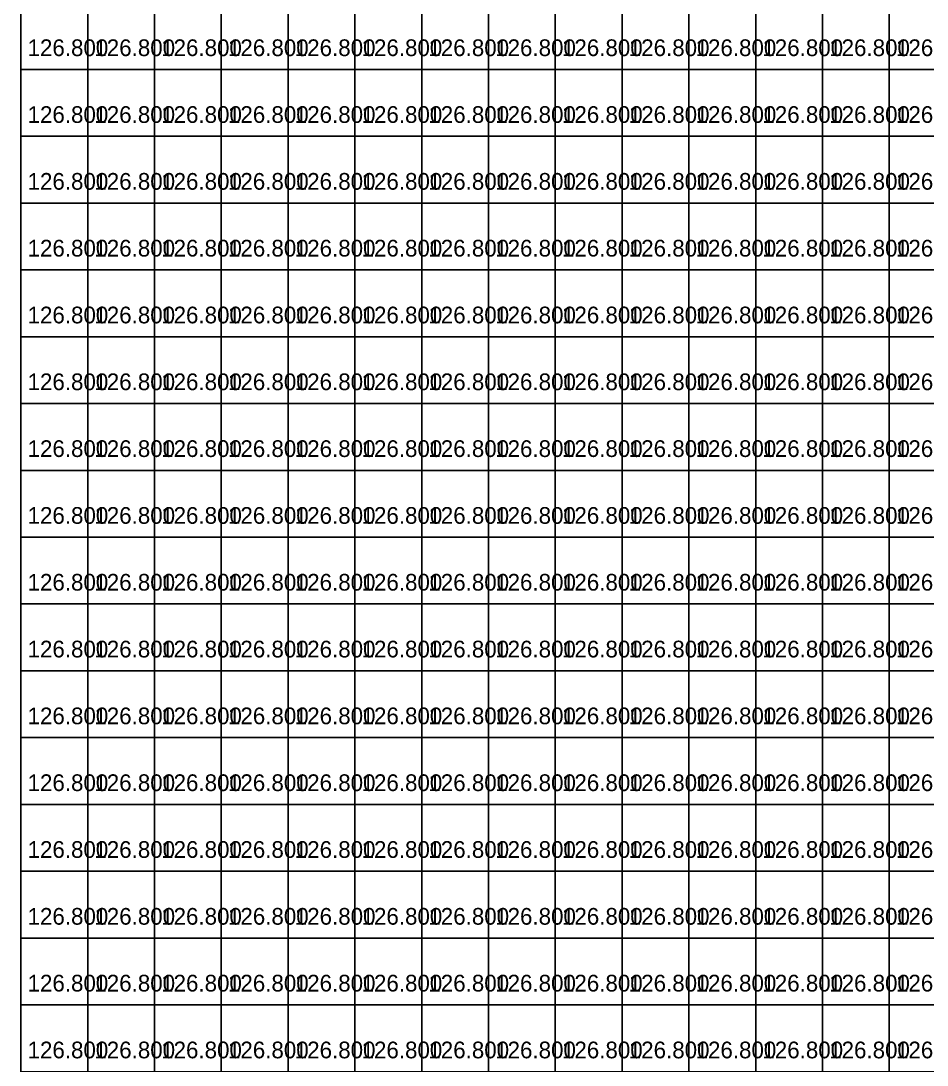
# Model space of a CAD drawing. Header units: metres. Extents: x 287857 to 287978, y 62957 to 63018.
# Drawn here: x 287856.92 to 287870.49, y 62971.93 to 62987.56 of the extents above; entities that cross this region are included whole.
import ezdxf

# ---------------------------------------------------------------- set-up
doc = ezdxf.new("R2010")
doc.units = ezdxf.units.M
doc.layers.add('ARCH-INTERP', color=7, linetype='Continuous', true_color=0x64748b)
doc.layers.add('ARCH-LEVEL-TXT', color=7, linetype='Continuous', true_color=0xa78bfa)

msp = doc.modelspace()

# ---------------------------------------------------------------- linework, layer by layer
at = {"layer": 'ARCH-INTERP'}
for points in [[(287856.925, 62986.831, 126.8), (287857.925, 62986.831, 126.8), (287857.925, 62987.831, 126.8), (287856.925, 62987.831, 126.8), (287856.925, 62986.831, 126.8)], [(287857.925, 62986.831, 126.8), (287858.925, 62986.831, 126.8), (287858.925, 62987.831, 126.8), (287857.925, 62987.831, 126.8), (287857.925, 62986.831, 126.8)], [(287858.925, 62986.831, 126.8), (287859.925, 62986.831, 126.8), (287859.925, 62987.831, 126.8), (287858.925, 62987.831, 126.8), (287858.925, 62986.831, 126.8)], [(287859.925, 62986.831, 126.8), (287860.925, 62986.831, 126.8), (287860.925, 62987.831, 126.8), (287859.925, 62987.831, 126.8), (287859.925, 62986.831, 126.8)], [(287860.925, 62986.831, 126.8), (287861.925, 62986.831, 126.8), (287861.925, 62987.831, 126.8), (287860.925, 62987.831, 126.8), (287860.925, 62986.831, 126.8)], [(287861.925, 62986.831, 126.8), (287862.925, 62986.831, 126.8), (287862.925, 62987.831, 126.8), (287861.925, 62987.831, 126.8), (287861.925, 62986.831, 126.8)], [(287862.925, 62986.831, 126.8), (287863.925, 62986.831, 126.8), (287863.925, 62987.831, 126.8), (287862.925, 62987.831, 126.8), (287862.925, 62986.831, 126.8)], [(287863.925, 62986.831, 126.8), (287864.925, 62986.831, 126.8), (287864.925, 62987.831, 126.8), (287863.925, 62987.831, 126.8), (287863.925, 62986.831, 126.8)], [(287864.925, 62986.831, 126.8), (287865.925, 62986.831, 126.8), (287865.925, 62987.831, 126.8), (287864.925, 62987.831, 126.8), (287864.925, 62986.831, 126.8)], [(287865.925, 62986.831, 126.8), (287866.925, 62986.831, 126.8), (287866.925, 62987.831, 126.8), (287865.925, 62987.831, 126.8), (287865.925, 62986.831, 126.8)], [(287866.925, 62986.831, 126.8), (287867.925, 62986.831, 126.8), (287867.925, 62987.831, 126.8), (287866.925, 62987.831, 126.8), (287866.925, 62986.831, 126.8)], [(287867.925, 62986.831, 126.8), (287868.925, 62986.831, 126.8), (287868.925, 62987.831, 126.8), (287867.925, 62987.831, 126.8), (287867.925, 62986.831, 126.8)], [(287868.925, 62986.831, 126.8), (287869.925, 62986.831, 126.8), (287869.925, 62987.831, 126.8), (287868.925, 62987.831, 126.8), (287868.925, 62986.831, 126.8)], [(287869.925, 62986.831, 126.8), (287870.925, 62986.831, 126.8), (287870.925, 62987.831, 126.8), (287869.925, 62987.831, 126.8), (287869.925, 62986.831, 126.8)], [(287856.925, 62985.831, 126.8), (287857.925, 62985.831, 126.8), (287857.925, 62986.831, 126.8), (287856.925, 62986.831, 126.8), (287856.925, 62985.831, 126.8)], [(287857.925, 62985.831, 126.8), (287858.925, 62985.831, 126.8), (287858.925, 62986.831, 126.8), (287857.925, 62986.831, 126.8), (287857.925, 62985.831, 126.8)], [(287858.925, 62985.831, 126.8), (287859.925, 62985.831, 126.8), (287859.925, 62986.831, 126.8), (287858.925, 62986.831, 126.8), (287858.925, 62985.831, 126.8)], [(287859.925, 62985.831, 126.8), (287860.925, 62985.831, 126.8), (287860.925, 62986.831, 126.8), (287859.925, 62986.831, 126.8), (287859.925, 62985.831, 126.8)], [(287860.925, 62985.831, 126.8), (287861.925, 62985.831, 126.8), (287861.925, 62986.831, 126.8), (287860.925, 62986.831, 126.8), (287860.925, 62985.831, 126.8)], [(287861.925, 62985.831, 126.8), (287862.925, 62985.831, 126.8), (287862.925, 62986.831, 126.8), (287861.925, 62986.831, 126.8), (287861.925, 62985.831, 126.8)], [(287862.925, 62985.831, 126.8), (287863.925, 62985.831, 126.8), (287863.925, 62986.831, 126.8), (287862.925, 62986.831, 126.8), (287862.925, 62985.831, 126.8)], [(287863.925, 62985.831, 126.8), (287864.925, 62985.831, 126.8), (287864.925, 62986.831, 126.8), (287863.925, 62986.831, 126.8), (287863.925, 62985.831, 126.8)], [(287864.925, 62985.831, 126.8), (287865.925, 62985.831, 126.8), (287865.925, 62986.831, 126.8), (287864.925, 62986.831, 126.8), (287864.925, 62985.831, 126.8)], [(287865.925, 62985.831, 126.8), (287866.925, 62985.831, 126.8), (287866.925, 62986.831, 126.8), (287865.925, 62986.831, 126.8), (287865.925, 62985.831, 126.8)], [(287866.925, 62985.831, 126.8), (287867.925, 62985.831, 126.8), (287867.925, 62986.831, 126.8), (287866.925, 62986.831, 126.8), (287866.925, 62985.831, 126.8)], [(287867.925, 62985.831, 126.8), (287868.925, 62985.831, 126.8), (287868.925, 62986.831, 126.8), (287867.925, 62986.831, 126.8), (287867.925, 62985.831, 126.8)], [(287868.925, 62985.831, 126.8), (287869.925, 62985.831, 126.8), (287869.925, 62986.831, 126.8), (287868.925, 62986.831, 126.8), (287868.925, 62985.831, 126.8)], [(287869.925, 62985.831, 126.8), (287870.925, 62985.831, 126.8), (287870.925, 62986.831, 126.8), (287869.925, 62986.831, 126.8), (287869.925, 62985.831, 126.8)], [(287856.925, 62984.831, 126.8), (287857.925, 62984.831, 126.8), (287857.925, 62985.831, 126.8), (287856.925, 62985.831, 126.8), (287856.925, 62984.831, 126.8)], [(287857.925, 62984.831, 126.8), (287858.925, 62984.831, 126.8), (287858.925, 62985.831, 126.8), (287857.925, 62985.831, 126.8), (287857.925, 62984.831, 126.8)], [(287858.925, 62984.831, 126.8), (287859.925, 62984.831, 126.8), (287859.925, 62985.831, 126.8), (287858.925, 62985.831, 126.8), (287858.925, 62984.831, 126.8)], [(287859.925, 62984.831, 126.8), (287860.925, 62984.831, 126.8), (287860.925, 62985.831, 126.8), (287859.925, 62985.831, 126.8), (287859.925, 62984.831, 126.8)], [(287860.925, 62984.831, 126.8), (287861.925, 62984.831, 126.8), (287861.925, 62985.831, 126.8), (287860.925, 62985.831, 126.8), (287860.925, 62984.831, 126.8)], [(287861.925, 62984.831, 126.8), (287862.925, 62984.831, 126.8), (287862.925, 62985.831, 126.8), (287861.925, 62985.831, 126.8), (287861.925, 62984.831, 126.8)], [(287862.925, 62984.831, 126.8), (287863.925, 62984.831, 126.8), (287863.925, 62985.831, 126.8), (287862.925, 62985.831, 126.8), (287862.925, 62984.831, 126.8)], [(287863.925, 62984.831, 126.8), (287864.925, 62984.831, 126.8), (287864.925, 62985.831, 126.8), (287863.925, 62985.831, 126.8), (287863.925, 62984.831, 126.8)], [(287864.925, 62984.831, 126.8), (287865.925, 62984.831, 126.8), (287865.925, 62985.831, 126.8), (287864.925, 62985.831, 126.8), (287864.925, 62984.831, 126.8)], [(287865.925, 62984.831, 126.8), (287866.925, 62984.831, 126.8), (287866.925, 62985.831, 126.8), (287865.925, 62985.831, 126.8), (287865.925, 62984.831, 126.8)], [(287866.925, 62984.831, 126.8), (287867.925, 62984.831, 126.8), (287867.925, 62985.831, 126.8), (287866.925, 62985.831, 126.8), (287866.925, 62984.831, 126.8)], [(287867.925, 62984.831, 126.8), (287868.925, 62984.831, 126.8), (287868.925, 62985.831, 126.8), (287867.925, 62985.831, 126.8), (287867.925, 62984.831, 126.8)], [(287868.925, 62984.831, 126.8), (287869.925, 62984.831, 126.8), (287869.925, 62985.831, 126.8), (287868.925, 62985.831, 126.8), (287868.925, 62984.831, 126.8)], [(287869.925, 62984.831, 126.8), (287870.925, 62984.831, 126.8), (287870.925, 62985.831, 126.8), (287869.925, 62985.831, 126.8), (287869.925, 62984.831, 126.8)], [(287856.925, 62983.831, 126.8), (287857.925, 62983.831, 126.8), (287857.925, 62984.831, 126.8), (287856.925, 62984.831, 126.8), (287856.925, 62983.831, 126.8)], [(287857.925, 62983.831, 126.8), (287858.925, 62983.831, 126.8), (287858.925, 62984.831, 126.8), (287857.925, 62984.831, 126.8), (287857.925, 62983.831, 126.8)], [(287858.925, 62983.831, 126.8), (287859.925, 62983.831, 126.8), (287859.925, 62984.831, 126.8), (287858.925, 62984.831, 126.8), (287858.925, 62983.831, 126.8)], [(287859.925, 62983.831, 126.8), (287860.925, 62983.831, 126.8), (287860.925, 62984.831, 126.8), (287859.925, 62984.831, 126.8), (287859.925, 62983.831, 126.8)], [(287860.925, 62983.831, 126.8), (287861.925, 62983.831, 126.8), (287861.925, 62984.831, 126.8), (287860.925, 62984.831, 126.8), (287860.925, 62983.831, 126.8)], [(287861.925, 62983.831, 126.8), (287862.925, 62983.831, 126.8), (287862.925, 62984.831, 126.8), (287861.925, 62984.831, 126.8), (287861.925, 62983.831, 126.8)], [(287862.925, 62983.831, 126.8), (287863.925, 62983.831, 126.8), (287863.925, 62984.831, 126.8), (287862.925, 62984.831, 126.8), (287862.925, 62983.831, 126.8)], [(287863.925, 62983.831, 126.8), (287864.925, 62983.831, 126.8), (287864.925, 62984.831, 126.8), (287863.925, 62984.831, 126.8), (287863.925, 62983.831, 126.8)], [(287864.925, 62983.831, 126.8), (287865.925, 62983.831, 126.8), (287865.925, 62984.831, 126.8), (287864.925, 62984.831, 126.8), (287864.925, 62983.831, 126.8)], [(287865.925, 62983.831, 126.8), (287866.925, 62983.831, 126.8), (287866.925, 62984.831, 126.8), (287865.925, 62984.831, 126.8), (287865.925, 62983.831, 126.8)], [(287866.925, 62983.831, 126.8), (287867.925, 62983.831, 126.8), (287867.925, 62984.831, 126.8), (287866.925, 62984.831, 126.8), (287866.925, 62983.831, 126.8)], [(287867.925, 62983.831, 126.8), (287868.925, 62983.831, 126.8), (287868.925, 62984.831, 126.8), (287867.925, 62984.831, 126.8), (287867.925, 62983.831, 126.8)], [(287868.925, 62983.831, 126.8), (287869.925, 62983.831, 126.8), (287869.925, 62984.831, 126.8), (287868.925, 62984.831, 126.8), (287868.925, 62983.831, 126.8)], [(287869.925, 62983.831, 126.8), (287870.925, 62983.831, 126.8), (287870.925, 62984.831, 126.8), (287869.925, 62984.831, 126.8), (287869.925, 62983.831, 126.8)], [(287856.925, 62982.831, 126.8), (287857.925, 62982.831, 126.8), (287857.925, 62983.831, 126.8), (287856.925, 62983.831, 126.8), (287856.925, 62982.831, 126.8)], [(287857.925, 62982.831, 126.8), (287858.925, 62982.831, 126.8), (287858.925, 62983.831, 126.8), (287857.925, 62983.831, 126.8), (287857.925, 62982.831, 126.8)], [(287858.925, 62982.831, 126.8), (287859.925, 62982.831, 126.8), (287859.925, 62983.831, 126.8), (287858.925, 62983.831, 126.8), (287858.925, 62982.831, 126.8)], [(287859.925, 62982.831, 126.8), (287860.925, 62982.831, 126.8), (287860.925, 62983.831, 126.8), (287859.925, 62983.831, 126.8), (287859.925, 62982.831, 126.8)], [(287860.925, 62982.831, 126.8), (287861.925, 62982.831, 126.8), (287861.925, 62983.831, 126.8), (287860.925, 62983.831, 126.8), (287860.925, 62982.831, 126.8)], [(287861.925, 62982.831, 126.8), (287862.925, 62982.831, 126.8), (287862.925, 62983.831, 126.8), (287861.925, 62983.831, 126.8), (287861.925, 62982.831, 126.8)], [(287862.925, 62982.831, 126.8), (287863.925, 62982.831, 126.8), (287863.925, 62983.831, 126.8), (287862.925, 62983.831, 126.8), (287862.925, 62982.831, 126.8)], [(287863.925, 62982.831, 126.8), (287864.925, 62982.831, 126.8), (287864.925, 62983.831, 126.8), (287863.925, 62983.831, 126.8), (287863.925, 62982.831, 126.8)], [(287864.925, 62982.831, 126.8), (287865.925, 62982.831, 126.8), (287865.925, 62983.831, 126.8), (287864.925, 62983.831, 126.8), (287864.925, 62982.831, 126.8)], [(287865.925, 62982.831, 126.8), (287866.925, 62982.831, 126.8), (287866.925, 62983.831, 126.8), (287865.925, 62983.831, 126.8), (287865.925, 62982.831, 126.8)], [(287866.925, 62982.831, 126.8), (287867.925, 62982.831, 126.8), (287867.925, 62983.831, 126.8), (287866.925, 62983.831, 126.8), (287866.925, 62982.831, 126.8)], [(287867.925, 62982.831, 126.8), (287868.925, 62982.831, 126.8), (287868.925, 62983.831, 126.8), (287867.925, 62983.831, 126.8), (287867.925, 62982.831, 126.8)], [(287868.925, 62982.831, 126.8), (287869.925, 62982.831, 126.8), (287869.925, 62983.831, 126.8), (287868.925, 62983.831, 126.8), (287868.925, 62982.831, 126.8)], [(287869.925, 62982.831, 126.8), (287870.925, 62982.831, 126.8), (287870.925, 62983.831, 126.8), (287869.925, 62983.831, 126.8), (287869.925, 62982.831, 126.8)], [(287856.925, 62981.831, 126.8), (287857.925, 62981.831, 126.8), (287857.925, 62982.831, 126.8), (287856.925, 62982.831, 126.8), (287856.925, 62981.831, 126.8)], [(287857.925, 62981.831, 126.8), (287858.925, 62981.831, 126.8), (287858.925, 62982.831, 126.8), (287857.925, 62982.831, 126.8), (287857.925, 62981.831, 126.8)], [(287858.925, 62981.831, 126.8), (287859.925, 62981.831, 126.8), (287859.925, 62982.831, 126.8), (287858.925, 62982.831, 126.8), (287858.925, 62981.831, 126.8)], [(287859.925, 62981.831, 126.8), (287860.925, 62981.831, 126.8), (287860.925, 62982.831, 126.8), (287859.925, 62982.831, 126.8), (287859.925, 62981.831, 126.8)], [(287860.925, 62981.831, 126.8), (287861.925, 62981.831, 126.8), (287861.925, 62982.831, 126.8), (287860.925, 62982.831, 126.8), (287860.925, 62981.831, 126.8)], [(287861.925, 62981.831, 126.8), (287862.925, 62981.831, 126.8), (287862.925, 62982.831, 126.8), (287861.925, 62982.831, 126.8), (287861.925, 62981.831, 126.8)], [(287862.925, 62981.831, 126.8), (287863.925, 62981.831, 126.8), (287863.925, 62982.831, 126.8), (287862.925, 62982.831, 126.8), (287862.925, 62981.831, 126.8)], [(287863.925, 62981.831, 126.8), (287864.925, 62981.831, 126.8), (287864.925, 62982.831, 126.8), (287863.925, 62982.831, 126.8), (287863.925, 62981.831, 126.8)], [(287864.925, 62981.831, 126.8), (287865.925, 62981.831, 126.8), (287865.925, 62982.831, 126.8), (287864.925, 62982.831, 126.8), (287864.925, 62981.831, 126.8)], [(287865.925, 62981.831, 126.8), (287866.925, 62981.831, 126.8), (287866.925, 62982.831, 126.8), (287865.925, 62982.831, 126.8), (287865.925, 62981.831, 126.8)], [(287866.925, 62981.831, 126.8), (287867.925, 62981.831, 126.8), (287867.925, 62982.831, 126.8), (287866.925, 62982.831, 126.8), (287866.925, 62981.831, 126.8)], [(287867.925, 62981.831, 126.8), (287868.925, 62981.831, 126.8), (287868.925, 62982.831, 126.8), (287867.925, 62982.831, 126.8), (287867.925, 62981.831, 126.8)], [(287868.925, 62981.831, 126.8), (287869.925, 62981.831, 126.8), (287869.925, 62982.831, 126.8), (287868.925, 62982.831, 126.8), (287868.925, 62981.831, 126.8)], [(287869.925, 62981.831, 126.8), (287870.925, 62981.831, 126.8), (287870.925, 62982.831, 126.8), (287869.925, 62982.831, 126.8), (287869.925, 62981.831, 126.8)], [(287856.925, 62980.831, 126.8), (287857.925, 62980.831, 126.8), (287857.925, 62981.831, 126.8), (287856.925, 62981.831, 126.8), (287856.925, 62980.831, 126.8)], [(287857.925, 62980.831, 126.8), (287858.925, 62980.831, 126.8), (287858.925, 62981.831, 126.8), (287857.925, 62981.831, 126.8), (287857.925, 62980.831, 126.8)], [(287858.925, 62980.831, 126.8), (287859.925, 62980.831, 126.8), (287859.925, 62981.831, 126.8), (287858.925, 62981.831, 126.8), (287858.925, 62980.831, 126.8)], [(287859.925, 62980.831, 126.8), (287860.925, 62980.831, 126.8), (287860.925, 62981.831, 126.8), (287859.925, 62981.831, 126.8), (287859.925, 62980.831, 126.8)], [(287860.925, 62980.831, 126.8), (287861.925, 62980.831, 126.8), (287861.925, 62981.831, 126.8), (287860.925, 62981.831, 126.8), (287860.925, 62980.831, 126.8)], [(287861.925, 62980.831, 126.8), (287862.925, 62980.831, 126.8), (287862.925, 62981.831, 126.8), (287861.925, 62981.831, 126.8), (287861.925, 62980.831, 126.8)], [(287862.925, 62980.831, 126.8), (287863.925, 62980.831, 126.8), (287863.925, 62981.831, 126.8), (287862.925, 62981.831, 126.8), (287862.925, 62980.831, 126.8)], [(287863.925, 62980.831, 126.8), (287864.925, 62980.831, 126.8), (287864.925, 62981.831, 126.8), (287863.925, 62981.831, 126.8), (287863.925, 62980.831, 126.8)], [(287864.925, 62980.831, 126.8), (287865.925, 62980.831, 126.8), (287865.925, 62981.831, 126.8), (287864.925, 62981.831, 126.8), (287864.925, 62980.831, 126.8)], [(287865.925, 62980.831, 126.8), (287866.925, 62980.831, 126.8), (287866.925, 62981.831, 126.8), (287865.925, 62981.831, 126.8), (287865.925, 62980.831, 126.8)], [(287866.925, 62980.831, 126.8), (287867.925, 62980.831, 126.8), (287867.925, 62981.831, 126.8), (287866.925, 62981.831, 126.8), (287866.925, 62980.831, 126.8)], [(287867.925, 62980.831, 126.8), (287868.925, 62980.831, 126.8), (287868.925, 62981.831, 126.8), (287867.925, 62981.831, 126.8), (287867.925, 62980.831, 126.8)], [(287868.925, 62980.831, 126.8), (287869.925, 62980.831, 126.8), (287869.925, 62981.831, 126.8), (287868.925, 62981.831, 126.8), (287868.925, 62980.831, 126.8)], [(287869.925, 62980.831, 126.8), (287870.925, 62980.831, 126.8), (287870.925, 62981.831, 126.8), (287869.925, 62981.831, 126.8), (287869.925, 62980.831, 126.8)], [(287856.925, 62979.831, 126.8), (287857.925, 62979.831, 126.8), (287857.925, 62980.831, 126.8), (287856.925, 62980.831, 126.8), (287856.925, 62979.831, 126.8)], [(287857.925, 62979.831, 126.8), (287858.925, 62979.831, 126.8), (287858.925, 62980.831, 126.8), (287857.925, 62980.831, 126.8), (287857.925, 62979.831, 126.8)], [(287858.925, 62979.831, 126.8), (287859.925, 62979.831, 126.8), (287859.925, 62980.831, 126.8), (287858.925, 62980.831, 126.8), (287858.925, 62979.831, 126.8)], [(287859.925, 62979.831, 126.8), (287860.925, 62979.831, 126.8), (287860.925, 62980.831, 126.8), (287859.925, 62980.831, 126.8), (287859.925, 62979.831, 126.8)], [(287860.925, 62979.831, 126.8), (287861.925, 62979.831, 126.8), (287861.925, 62980.831, 126.8), (287860.925, 62980.831, 126.8), (287860.925, 62979.831, 126.8)], [(287861.925, 62979.831, 126.8), (287862.925, 62979.831, 126.8), (287862.925, 62980.831, 126.8), (287861.925, 62980.831, 126.8), (287861.925, 62979.831, 126.8)], [(287862.925, 62979.831, 126.8), (287863.925, 62979.831, 126.8), (287863.925, 62980.831, 126.8), (287862.925, 62980.831, 126.8), (287862.925, 62979.831, 126.8)], [(287863.925, 62979.831, 126.8), (287864.925, 62979.831, 126.8), (287864.925, 62980.831, 126.8), (287863.925, 62980.831, 126.8), (287863.925, 62979.831, 126.8)], [(287864.925, 62979.831, 126.8), (287865.925, 62979.831, 126.8), (287865.925, 62980.831, 126.8), (287864.925, 62980.831, 126.8), (287864.925, 62979.831, 126.8)], [(287865.925, 62979.831, 126.8), (287866.925, 62979.831, 126.8), (287866.925, 62980.831, 126.8), (287865.925, 62980.831, 126.8), (287865.925, 62979.831, 126.8)], [(287866.925, 62979.831, 126.8), (287867.925, 62979.831, 126.8), (287867.925, 62980.831, 126.8), (287866.925, 62980.831, 126.8), (287866.925, 62979.831, 126.8)], [(287867.925, 62979.831, 126.8), (287868.925, 62979.831, 126.8), (287868.925, 62980.831, 126.8), (287867.925, 62980.831, 126.8), (287867.925, 62979.831, 126.8)], [(287868.925, 62979.831, 126.8), (287869.925, 62979.831, 126.8), (287869.925, 62980.831, 126.8), (287868.925, 62980.831, 126.8), (287868.925, 62979.831, 126.8)], [(287869.925, 62979.831, 126.8), (287870.925, 62979.831, 126.8), (287870.925, 62980.831, 126.8), (287869.925, 62980.831, 126.8), (287869.925, 62979.831, 126.8)], [(287856.925, 62978.831, 126.8), (287857.925, 62978.831, 126.8), (287857.925, 62979.831, 126.8), (287856.925, 62979.831, 126.8), (287856.925, 62978.831, 126.8)], [(287857.925, 62978.831, 126.8), (287858.925, 62978.831, 126.8), (287858.925, 62979.831, 126.8), (287857.925, 62979.831, 126.8), (287857.925, 62978.831, 126.8)], [(287858.925, 62978.831, 126.8), (287859.925, 62978.831, 126.8), (287859.925, 62979.831, 126.8), (287858.925, 62979.831, 126.8), (287858.925, 62978.831, 126.8)], [(287859.925, 62978.831, 126.8), (287860.925, 62978.831, 126.8), (287860.925, 62979.831, 126.8), (287859.925, 62979.831, 126.8), (287859.925, 62978.831, 126.8)], [(287860.925, 62978.831, 126.8), (287861.925, 62978.831, 126.8), (287861.925, 62979.831, 126.8), (287860.925, 62979.831, 126.8), (287860.925, 62978.831, 126.8)], [(287861.925, 62978.831, 126.8), (287862.925, 62978.831, 126.8), (287862.925, 62979.831, 126.8), (287861.925, 62979.831, 126.8), (287861.925, 62978.831, 126.8)], [(287862.925, 62978.831, 126.8), (287863.925, 62978.831, 126.8), (287863.925, 62979.831, 126.8), (287862.925, 62979.831, 126.8), (287862.925, 62978.831, 126.8)], [(287863.925, 62978.831, 126.8), (287864.925, 62978.831, 126.8), (287864.925, 62979.831, 126.8), (287863.925, 62979.831, 126.8), (287863.925, 62978.831, 126.8)], [(287864.925, 62978.831, 126.8), (287865.925, 62978.831, 126.8), (287865.925, 62979.831, 126.8), (287864.925, 62979.831, 126.8), (287864.925, 62978.831, 126.8)], [(287865.925, 62978.831, 126.8), (287866.925, 62978.831, 126.8), (287866.925, 62979.831, 126.8), (287865.925, 62979.831, 126.8), (287865.925, 62978.831, 126.8)], [(287866.925, 62978.831, 126.8), (287867.925, 62978.831, 126.8), (287867.925, 62979.831, 126.8), (287866.925, 62979.831, 126.8), (287866.925, 62978.831, 126.8)], [(287867.925, 62978.831, 126.8), (287868.925, 62978.831, 126.8), (287868.925, 62979.831, 126.8), (287867.925, 62979.831, 126.8), (287867.925, 62978.831, 126.8)], [(287868.925, 62978.831, 126.8), (287869.925, 62978.831, 126.8), (287869.925, 62979.831, 126.8), (287868.925, 62979.831, 126.8), (287868.925, 62978.831, 126.8)], [(287869.925, 62978.831, 126.8), (287870.925, 62978.831, 126.8), (287870.925, 62979.831, 126.8), (287869.925, 62979.831, 126.8), (287869.925, 62978.831, 126.8)], [(287856.925, 62977.831, 126.8), (287857.925, 62977.831, 126.8), (287857.925, 62978.831, 126.8), (287856.925, 62978.831, 126.8), (287856.925, 62977.831, 126.8)], [(287857.925, 62977.831, 126.8), (287858.925, 62977.831, 126.8), (287858.925, 62978.831, 126.8), (287857.925, 62978.831, 126.8), (287857.925, 62977.831, 126.8)], [(287858.925, 62977.831, 126.8), (287859.925, 62977.831, 126.8), (287859.925, 62978.831, 126.8), (287858.925, 62978.831, 126.8), (287858.925, 62977.831, 126.8)], [(287859.925, 62977.831, 126.8), (287860.925, 62977.831, 126.8), (287860.925, 62978.831, 126.8), (287859.925, 62978.831, 126.8), (287859.925, 62977.831, 126.8)], [(287860.925, 62977.831, 126.8), (287861.925, 62977.831, 126.8), (287861.925, 62978.831, 126.8), (287860.925, 62978.831, 126.8), (287860.925, 62977.831, 126.8)], [(287861.925, 62977.831, 126.8), (287862.925, 62977.831, 126.8), (287862.925, 62978.831, 126.8), (287861.925, 62978.831, 126.8), (287861.925, 62977.831, 126.8)], [(287862.925, 62977.831, 126.8), (287863.925, 62977.831, 126.8), (287863.925, 62978.831, 126.8), (287862.925, 62978.831, 126.8), (287862.925, 62977.831, 126.8)], [(287863.925, 62977.831, 126.8), (287864.925, 62977.831, 126.8), (287864.925, 62978.831, 126.8), (287863.925, 62978.831, 126.8), (287863.925, 62977.831, 126.8)], [(287864.925, 62977.831, 126.8), (287865.925, 62977.831, 126.8), (287865.925, 62978.831, 126.8), (287864.925, 62978.831, 126.8), (287864.925, 62977.831, 126.8)], [(287865.925, 62977.831, 126.8), (287866.925, 62977.831, 126.8), (287866.925, 62978.831, 126.8), (287865.925, 62978.831, 126.8), (287865.925, 62977.831, 126.8)], [(287866.925, 62977.831, 126.8), (287867.925, 62977.831, 126.8), (287867.925, 62978.831, 126.8), (287866.925, 62978.831, 126.8), (287866.925, 62977.831, 126.8)], [(287867.925, 62977.831, 126.8), (287868.925, 62977.831, 126.8), (287868.925, 62978.831, 126.8), (287867.925, 62978.831, 126.8), (287867.925, 62977.831, 126.8)], [(287868.925, 62977.831, 126.8), (287869.925, 62977.831, 126.8), (287869.925, 62978.831, 126.8), (287868.925, 62978.831, 126.8), (287868.925, 62977.831, 126.8)], [(287869.925, 62977.831, 126.8), (287870.925, 62977.831, 126.8), (287870.925, 62978.831, 126.8), (287869.925, 62978.831, 126.8), (287869.925, 62977.831, 126.8)], [(287856.925, 62976.831, 126.8), (287857.925, 62976.831, 126.8), (287857.925, 62977.831, 126.8), (287856.925, 62977.831, 126.8), (287856.925, 62976.831, 126.8)], [(287857.925, 62976.831, 126.8), (287858.925, 62976.831, 126.8), (287858.925, 62977.831, 126.8), (287857.925, 62977.831, 126.8), (287857.925, 62976.831, 126.8)], [(287858.925, 62976.831, 126.8), (287859.925, 62976.831, 126.8), (287859.925, 62977.831, 126.8), (287858.925, 62977.831, 126.8), (287858.925, 62976.831, 126.8)], [(287859.925, 62976.831, 126.8), (287860.925, 62976.831, 126.8), (287860.925, 62977.831, 126.8), (287859.925, 62977.831, 126.8), (287859.925, 62976.831, 126.8)], [(287860.925, 62976.831, 126.8), (287861.925, 62976.831, 126.8), (287861.925, 62977.831, 126.8), (287860.925, 62977.831, 126.8), (287860.925, 62976.831, 126.8)], [(287861.925, 62976.831, 126.8), (287862.925, 62976.831, 126.8), (287862.925, 62977.831, 126.8), (287861.925, 62977.831, 126.8), (287861.925, 62976.831, 126.8)], [(287862.925, 62976.831, 126.8), (287863.925, 62976.831, 126.8), (287863.925, 62977.831, 126.8), (287862.925, 62977.831, 126.8), (287862.925, 62976.831, 126.8)], [(287863.925, 62976.831, 126.8), (287864.925, 62976.831, 126.8), (287864.925, 62977.831, 126.8), (287863.925, 62977.831, 126.8), (287863.925, 62976.831, 126.8)], [(287864.925, 62976.831, 126.8), (287865.925, 62976.831, 126.8), (287865.925, 62977.831, 126.8), (287864.925, 62977.831, 126.8), (287864.925, 62976.831, 126.8)], [(287865.925, 62976.831, 126.8), (287866.925, 62976.831, 126.8), (287866.925, 62977.831, 126.8), (287865.925, 62977.831, 126.8), (287865.925, 62976.831, 126.8)], [(287866.925, 62976.831, 126.8), (287867.925, 62976.831, 126.8), (287867.925, 62977.831, 126.8), (287866.925, 62977.831, 126.8), (287866.925, 62976.831, 126.8)], [(287867.925, 62976.831, 126.8), (287868.925, 62976.831, 126.8), (287868.925, 62977.831, 126.8), (287867.925, 62977.831, 126.8), (287867.925, 62976.831, 126.8)], [(287868.925, 62976.831, 126.8), (287869.925, 62976.831, 126.8), (287869.925, 62977.831, 126.8), (287868.925, 62977.831, 126.8), (287868.925, 62976.831, 126.8)], [(287869.925, 62976.831, 126.8), (287870.925, 62976.831, 126.8), (287870.925, 62977.831, 126.8), (287869.925, 62977.831, 126.8), (287869.925, 62976.831, 126.8)], [(287856.925, 62975.831, 126.8), (287857.925, 62975.831, 126.8), (287857.925, 62976.831, 126.8), (287856.925, 62976.831, 126.8), (287856.925, 62975.831, 126.8)], [(287857.925, 62975.831, 126.8), (287858.925, 62975.831, 126.8), (287858.925, 62976.831, 126.8), (287857.925, 62976.831, 126.8), (287857.925, 62975.831, 126.8)], [(287858.925, 62975.831, 126.8), (287859.925, 62975.831, 126.8), (287859.925, 62976.831, 126.8), (287858.925, 62976.831, 126.8), (287858.925, 62975.831, 126.8)], [(287859.925, 62975.831, 126.8), (287860.925, 62975.831, 126.8), (287860.925, 62976.831, 126.8), (287859.925, 62976.831, 126.8), (287859.925, 62975.831, 126.8)], [(287860.925, 62975.831, 126.8), (287861.925, 62975.831, 126.8), (287861.925, 62976.831, 126.8), (287860.925, 62976.831, 126.8), (287860.925, 62975.831, 126.8)], [(287861.925, 62975.831, 126.8), (287862.925, 62975.831, 126.8), (287862.925, 62976.831, 126.8), (287861.925, 62976.831, 126.8), (287861.925, 62975.831, 126.8)], [(287862.925, 62975.831, 126.8), (287863.925, 62975.831, 126.8), (287863.925, 62976.831, 126.8), (287862.925, 62976.831, 126.8), (287862.925, 62975.831, 126.8)], [(287863.925, 62975.831, 126.8), (287864.925, 62975.831, 126.8), (287864.925, 62976.831, 126.8), (287863.925, 62976.831, 126.8), (287863.925, 62975.831, 126.8)], [(287864.925, 62975.831, 126.8), (287865.925, 62975.831, 126.8), (287865.925, 62976.831, 126.8), (287864.925, 62976.831, 126.8), (287864.925, 62975.831, 126.8)], [(287865.925, 62975.831, 126.8), (287866.925, 62975.831, 126.8), (287866.925, 62976.831, 126.8), (287865.925, 62976.831, 126.8), (287865.925, 62975.831, 126.8)], [(287866.925, 62975.831, 126.8), (287867.925, 62975.831, 126.8), (287867.925, 62976.831, 126.8), (287866.925, 62976.831, 126.8), (287866.925, 62975.831, 126.8)], [(287867.925, 62975.831, 126.8), (287868.925, 62975.831, 126.8), (287868.925, 62976.831, 126.8), (287867.925, 62976.831, 126.8), (287867.925, 62975.831, 126.8)], [(287868.925, 62975.831, 126.8), (287869.925, 62975.831, 126.8), (287869.925, 62976.831, 126.8), (287868.925, 62976.831, 126.8), (287868.925, 62975.831, 126.8)], [(287869.925, 62975.831, 126.8), (287870.925, 62975.831, 126.8), (287870.925, 62976.831, 126.8), (287869.925, 62976.831, 126.8), (287869.925, 62975.831, 126.8)], [(287856.925, 62974.831, 126.8), (287857.925, 62974.831, 126.8), (287857.925, 62975.831, 126.8), (287856.925, 62975.831, 126.8), (287856.925, 62974.831, 126.8)], [(287857.925, 62974.831, 126.8), (287858.925, 62974.831, 126.8), (287858.925, 62975.831, 126.8), (287857.925, 62975.831, 126.8), (287857.925, 62974.831, 126.8)], [(287858.925, 62974.831, 126.8), (287859.925, 62974.831, 126.8), (287859.925, 62975.831, 126.8), (287858.925, 62975.831, 126.8), (287858.925, 62974.831, 126.8)], [(287859.925, 62974.831, 126.8), (287860.925, 62974.831, 126.8), (287860.925, 62975.831, 126.8), (287859.925, 62975.831, 126.8), (287859.925, 62974.831, 126.8)], [(287860.925, 62974.831, 126.8), (287861.925, 62974.831, 126.8), (287861.925, 62975.831, 126.8), (287860.925, 62975.831, 126.8), (287860.925, 62974.831, 126.8)], [(287861.925, 62974.831, 126.8), (287862.925, 62974.831, 126.8), (287862.925, 62975.831, 126.8), (287861.925, 62975.831, 126.8), (287861.925, 62974.831, 126.8)], [(287862.925, 62974.831, 126.8), (287863.925, 62974.831, 126.8), (287863.925, 62975.831, 126.8), (287862.925, 62975.831, 126.8), (287862.925, 62974.831, 126.8)], [(287863.925, 62974.831, 126.8), (287864.925, 62974.831, 126.8), (287864.925, 62975.831, 126.8), (287863.925, 62975.831, 126.8), (287863.925, 62974.831, 126.8)], [(287864.925, 62974.831, 126.8), (287865.925, 62974.831, 126.8), (287865.925, 62975.831, 126.8), (287864.925, 62975.831, 126.8), (287864.925, 62974.831, 126.8)], [(287865.925, 62974.831, 126.8), (287866.925, 62974.831, 126.8), (287866.925, 62975.831, 126.8), (287865.925, 62975.831, 126.8), (287865.925, 62974.831, 126.8)], [(287866.925, 62974.831, 126.8), (287867.925, 62974.831, 126.8), (287867.925, 62975.831, 126.8), (287866.925, 62975.831, 126.8), (287866.925, 62974.831, 126.8)], [(287867.925, 62974.831, 126.8), (287868.925, 62974.831, 126.8), (287868.925, 62975.831, 126.8), (287867.925, 62975.831, 126.8), (287867.925, 62974.831, 126.8)], [(287868.925, 62974.831, 126.8), (287869.925, 62974.831, 126.8), (287869.925, 62975.831, 126.8), (287868.925, 62975.831, 126.8), (287868.925, 62974.831, 126.8)], [(287869.925, 62974.831, 126.8), (287870.925, 62974.831, 126.8), (287870.925, 62975.831, 126.8), (287869.925, 62975.831, 126.8), (287869.925, 62974.831, 126.8)], [(287856.925, 62973.831, 126.8), (287857.925, 62973.831, 126.8), (287857.925, 62974.831, 126.8), (287856.925, 62974.831, 126.8), (287856.925, 62973.831, 126.8)], [(287857.925, 62973.831, 126.8), (287858.925, 62973.831, 126.8), (287858.925, 62974.831, 126.8), (287857.925, 62974.831, 126.8), (287857.925, 62973.831, 126.8)], [(287858.925, 62973.831, 126.8), (287859.925, 62973.831, 126.8), (287859.925, 62974.831, 126.8), (287858.925, 62974.831, 126.8), (287858.925, 62973.831, 126.8)], [(287859.925, 62973.831, 126.8), (287860.925, 62973.831, 126.8), (287860.925, 62974.831, 126.8), (287859.925, 62974.831, 126.8), (287859.925, 62973.831, 126.8)], [(287860.925, 62973.831, 126.8), (287861.925, 62973.831, 126.8), (287861.925, 62974.831, 126.8), (287860.925, 62974.831, 126.8), (287860.925, 62973.831, 126.8)], [(287861.925, 62973.831, 126.8), (287862.925, 62973.831, 126.8), (287862.925, 62974.831, 126.8), (287861.925, 62974.831, 126.8), (287861.925, 62973.831, 126.8)], [(287862.925, 62973.831, 126.8), (287863.925, 62973.831, 126.8), (287863.925, 62974.831, 126.8), (287862.925, 62974.831, 126.8), (287862.925, 62973.831, 126.8)], [(287863.925, 62973.831, 126.8), (287864.925, 62973.831, 126.8), (287864.925, 62974.831, 126.8), (287863.925, 62974.831, 126.8), (287863.925, 62973.831, 126.8)], [(287864.925, 62973.831, 126.8), (287865.925, 62973.831, 126.8), (287865.925, 62974.831, 126.8), (287864.925, 62974.831, 126.8), (287864.925, 62973.831, 126.8)], [(287865.925, 62973.831, 126.8), (287866.925, 62973.831, 126.8), (287866.925, 62974.831, 126.8), (287865.925, 62974.831, 126.8), (287865.925, 62973.831, 126.8)], [(287866.925, 62973.831, 126.8), (287867.925, 62973.831, 126.8), (287867.925, 62974.831, 126.8), (287866.925, 62974.831, 126.8), (287866.925, 62973.831, 126.8)], [(287867.925, 62973.831, 126.8), (287868.925, 62973.831, 126.8), (287868.925, 62974.831, 126.8), (287867.925, 62974.831, 126.8), (287867.925, 62973.831, 126.8)], [(287868.925, 62973.831, 126.8), (287869.925, 62973.831, 126.8), (287869.925, 62974.831, 126.8), (287868.925, 62974.831, 126.8), (287868.925, 62973.831, 126.8)], [(287869.925, 62973.831, 126.8), (287870.925, 62973.831, 126.8), (287870.925, 62974.831, 126.8), (287869.925, 62974.831, 126.8), (287869.925, 62973.831, 126.8)], [(287856.925, 62972.831, 126.8), (287857.925, 62972.831, 126.8), (287857.925, 62973.831, 126.8), (287856.925, 62973.831, 126.8), (287856.925, 62972.831, 126.8)], [(287857.925, 62972.831, 126.8), (287858.925, 62972.831, 126.8), (287858.925, 62973.831, 126.8), (287857.925, 62973.831, 126.8), (287857.925, 62972.831, 126.8)], [(287858.925, 62972.831, 126.8), (287859.925, 62972.831, 126.8), (287859.925, 62973.831, 126.8), (287858.925, 62973.831, 126.8), (287858.925, 62972.831, 126.8)], [(287859.925, 62972.831, 126.8), (287860.925, 62972.831, 126.8), (287860.925, 62973.831, 126.8), (287859.925, 62973.831, 126.8), (287859.925, 62972.831, 126.8)], [(287860.925, 62972.831, 126.8), (287861.925, 62972.831, 126.8), (287861.925, 62973.831, 126.8), (287860.925, 62973.831, 126.8), (287860.925, 62972.831, 126.8)], [(287861.925, 62972.831, 126.8), (287862.925, 62972.831, 126.8), (287862.925, 62973.831, 126.8), (287861.925, 62973.831, 126.8), (287861.925, 62972.831, 126.8)], [(287862.925, 62972.831, 126.8), (287863.925, 62972.831, 126.8), (287863.925, 62973.831, 126.8), (287862.925, 62973.831, 126.8), (287862.925, 62972.831, 126.8)], [(287863.925, 62972.831, 126.8), (287864.925, 62972.831, 126.8), (287864.925, 62973.831, 126.8), (287863.925, 62973.831, 126.8), (287863.925, 62972.831, 126.8)], [(287864.925, 62972.831, 126.8), (287865.925, 62972.831, 126.8), (287865.925, 62973.831, 126.8), (287864.925, 62973.831, 126.8), (287864.925, 62972.831, 126.8)], [(287865.925, 62972.831, 126.8), (287866.925, 62972.831, 126.8), (287866.925, 62973.831, 126.8), (287865.925, 62973.831, 126.8), (287865.925, 62972.831, 126.8)], [(287866.925, 62972.831, 126.8), (287867.925, 62972.831, 126.8), (287867.925, 62973.831, 126.8), (287866.925, 62973.831, 126.8), (287866.925, 62972.831, 126.8)], [(287867.925, 62972.831, 126.8), (287868.925, 62972.831, 126.8), (287868.925, 62973.831, 126.8), (287867.925, 62973.831, 126.8), (287867.925, 62972.831, 126.8)], [(287868.925, 62972.831, 126.8), (287869.925, 62972.831, 126.8), (287869.925, 62973.831, 126.8), (287868.925, 62973.831, 126.8), (287868.925, 62972.831, 126.8)], [(287869.925, 62972.831, 126.8), (287870.925, 62972.831, 126.8), (287870.925, 62973.831, 126.8), (287869.925, 62973.831, 126.8), (287869.925, 62972.831, 126.8)], [(287856.925, 62971.831, 126.8), (287857.925, 62971.831, 126.8), (287857.925, 62972.831, 126.8), (287856.925, 62972.831, 126.8), (287856.925, 62971.831, 126.8)], [(287857.925, 62971.831, 126.8), (287858.925, 62971.831, 126.8), (287858.925, 62972.831, 126.8), (287857.925, 62972.831, 126.8), (287857.925, 62971.831, 126.8)], [(287858.925, 62971.831, 126.8), (287859.925, 62971.831, 126.8), (287859.925, 62972.831, 126.8), (287858.925, 62972.831, 126.8), (287858.925, 62971.831, 126.8)], [(287859.925, 62971.831, 126.8), (287860.925, 62971.831, 126.8), (287860.925, 62972.831, 126.8), (287859.925, 62972.831, 126.8), (287859.925, 62971.831, 126.8)], [(287860.925, 62971.831, 126.8), (287861.925, 62971.831, 126.8), (287861.925, 62972.831, 126.8), (287860.925, 62972.831, 126.8), (287860.925, 62971.831, 126.8)], [(287861.925, 62971.831, 126.8), (287862.925, 62971.831, 126.8), (287862.925, 62972.831, 126.8), (287861.925, 62972.831, 126.8), (287861.925, 62971.831, 126.8)], [(287862.925, 62971.831, 126.8), (287863.925, 62971.831, 126.8), (287863.925, 62972.831, 126.8), (287862.925, 62972.831, 126.8), (287862.925, 62971.831, 126.8)], [(287863.925, 62971.831, 126.8), (287864.925, 62971.831, 126.8), (287864.925, 62972.831, 126.8), (287863.925, 62972.831, 126.8), (287863.925, 62971.831, 126.8)], [(287864.925, 62971.831, 126.8), (287865.925, 62971.831, 126.8), (287865.925, 62972.831, 126.8), (287864.925, 62972.831, 126.8), (287864.925, 62971.831, 126.8)], [(287865.925, 62971.831, 126.8), (287866.925, 62971.831, 126.8), (287866.925, 62972.831, 126.8), (287865.925, 62972.831, 126.8), (287865.925, 62971.831, 126.8)], [(287866.925, 62971.831, 126.8), (287867.925, 62971.831, 126.8), (287867.925, 62972.831, 126.8), (287866.925, 62972.831, 126.8), (287866.925, 62971.831, 126.8)], [(287867.925, 62971.831, 126.8), (287868.925, 62971.831, 126.8), (287868.925, 62972.831, 126.8), (287867.925, 62972.831, 126.8), (287867.925, 62971.831, 126.8)], [(287868.925, 62971.831, 126.8), (287869.925, 62971.831, 126.8), (287869.925, 62972.831, 126.8), (287868.925, 62972.831, 126.8), (287868.925, 62971.831, 126.8)], [(287869.925, 62971.831, 126.8), (287870.925, 62971.831, 126.8), (287870.925, 62972.831, 126.8), (287869.925, 62972.831, 126.8), (287869.925, 62971.831, 126.8)]]:
    msp.add_polyline3d(points, dxfattribs=at)

# ---------------------------------------------------------------- texts
at = {"layer": 'ARCH-LEVEL-TXT'}
for p in [(287857.025, 62987.031, 126.8), (287858.025, 62987.031, 126.8), (287859.025, 62987.031, 126.8), (287860.025, 62987.031, 126.8), (287861.025, 62987.031, 126.8), (287862.025, 62987.031, 126.8), (287863.025, 62987.031, 126.8), (287864.025, 62987.031, 126.8), (287865.025, 62987.031, 126.8), (287866.025, 62987.031, 126.8), (287867.025, 62987.031, 126.8), (287868.025, 62987.031, 126.8), (287869.025, 62987.031, 126.8), (287870.025, 62987.031, 126.8), (287857.025, 62986.031, 126.8), (287858.025, 62986.031, 126.8), (287859.025, 62986.031, 126.8), (287860.025, 62986.031, 126.8), (287861.025, 62986.031, 126.8), (287862.025, 62986.031, 126.8), (287863.025, 62986.031, 126.8), (287864.025, 62986.031, 126.8), (287865.025, 62986.031, 126.8), (287866.025, 62986.031, 126.8), (287867.025, 62986.031, 126.8), (287868.025, 62986.031, 126.8), (287869.025, 62986.031, 126.8), (287870.025, 62986.031, 126.8), (287857.025, 62985.031, 126.8), (287858.025, 62985.031, 126.8), (287859.025, 62985.031, 126.8), (287860.025, 62985.031, 126.8), (287861.025, 62985.031, 126.8), (287862.025, 62985.031, 126.8), (287863.025, 62985.031, 126.8), (287864.025, 62985.031, 126.8), (287865.025, 62985.031, 126.8), (287866.025, 62985.031, 126.8), (287867.025, 62985.031, 126.8), (287868.025, 62985.031, 126.8), (287869.025, 62985.031, 126.8), (287870.025, 62985.031, 126.8), (287857.025, 62984.031, 126.8), (287858.025, 62984.031, 126.8), (287859.025, 62984.031, 126.8), (287860.025, 62984.031, 126.8), (287861.025, 62984.031, 126.8), (287862.025, 62984.031, 126.8), (287863.025, 62984.031, 126.8), (287864.025, 62984.031, 126.8), (287865.025, 62984.031, 126.8), (287866.025, 62984.031, 126.8), (287867.025, 62984.031, 126.8), (287868.025, 62984.031, 126.8), (287869.025, 62984.031, 126.8), (287870.025, 62984.031, 126.8), (287857.025, 62983.031, 126.8), (287858.025, 62983.031, 126.8), (287859.025, 62983.031, 126.8), (287860.025, 62983.031, 126.8), (287861.025, 62983.031, 126.8), (287862.025, 62983.031, 126.8), (287863.025, 62983.031, 126.8), (287864.025, 62983.031, 126.8), (287865.025, 62983.031, 126.8), (287866.025, 62983.031, 126.8), (287867.025, 62983.031, 126.8), (287868.025, 62983.031, 126.8), (287869.025, 62983.031, 126.8), (287870.025, 62983.031, 126.8), (287857.025, 62982.031, 126.8), (287858.025, 62982.031, 126.8), (287859.025, 62982.031, 126.8), (287860.025, 62982.031, 126.8), (287861.025, 62982.031, 126.8), (287862.025, 62982.031, 126.8), (287863.025, 62982.031, 126.8), (287864.025, 62982.031, 126.8), (287865.025, 62982.031, 126.8), (287866.025, 62982.031, 126.8), (287867.025, 62982.031, 126.8), (287868.025, 62982.031, 126.8), (287869.025, 62982.031, 126.8), (287870.025, 62982.031, 126.8), (287857.025, 62981.031, 126.8), (287858.025, 62981.031, 126.8), (287859.025, 62981.031, 126.8), (287860.025, 62981.031, 126.8), (287861.025, 62981.031, 126.8), (287862.025, 62981.031, 126.8), (287863.025, 62981.031, 126.8), (287864.025, 62981.031, 126.8), (287865.025, 62981.031, 126.8), (287866.025, 62981.031, 126.8), (287867.025, 62981.031, 126.8), (287868.025, 62981.031, 126.8), (287869.025, 62981.031, 126.8), (287870.025, 62981.031, 126.8), (287857.025, 62980.031, 126.8), (287858.025, 62980.031, 126.8), (287859.025, 62980.031, 126.8), (287860.025, 62980.031, 126.8), (287861.025, 62980.031, 126.8), (287862.025, 62980.031, 126.8), (287863.025, 62980.031, 126.8), (287864.025, 62980.031, 126.8), (287865.025, 62980.031, 126.8), (287866.025, 62980.031, 126.8), (287867.025, 62980.031, 126.8), (287868.025, 62980.031, 126.8), (287869.025, 62980.031, 126.8), (287870.025, 62980.031, 126.8), (287857.025, 62979.031, 126.8), (287858.025, 62979.031, 126.8), (287859.025, 62979.031, 126.8), (287860.025, 62979.031, 126.8), (287861.025, 62979.031, 126.8), (287862.025, 62979.031, 126.8), (287863.025, 62979.031, 126.8), (287864.025, 62979.031, 126.8), (287865.025, 62979.031, 126.8), (287866.025, 62979.031, 126.8), (287867.025, 62979.031, 126.8), (287868.025, 62979.031, 126.8), (287869.025, 62979.031, 126.8), (287870.025, 62979.031, 126.8), (287857.025, 62978.031, 126.8), (287858.025, 62978.031, 126.8), (287859.025, 62978.031, 126.8), (287860.025, 62978.031, 126.8), (287861.025, 62978.031, 126.8), (287862.025, 62978.031, 126.8), (287863.025, 62978.031, 126.8), (287864.025, 62978.031, 126.8), (287865.025, 62978.031, 126.8), (287866.025, 62978.031, 126.8), (287867.025, 62978.031, 126.8), (287868.025, 62978.031, 126.8), (287869.025, 62978.031, 126.8), (287870.025, 62978.031, 126.8), (287857.025, 62977.031, 126.8), (287858.025, 62977.031, 126.8), (287859.025, 62977.031, 126.8), (287860.025, 62977.031, 126.8), (287861.025, 62977.031, 126.8), (287862.025, 62977.031, 126.8), (287863.025, 62977.031, 126.8), (287864.025, 62977.031, 126.8), (287865.025, 62977.031, 126.8), (287866.025, 62977.031, 126.8), (287867.025, 62977.031, 126.8), (287868.025, 62977.031, 126.8), (287869.025, 62977.031, 126.8), (287870.025, 62977.031, 126.8), (287857.025, 62976.031, 126.8), (287858.025, 62976.031, 126.8), (287859.025, 62976.031, 126.8), (287860.025, 62976.031, 126.8), (287861.025, 62976.031, 126.8), (287862.025, 62976.031, 126.8), (287863.025, 62976.031, 126.8), (287864.025, 62976.031, 126.8), (287865.025, 62976.031, 126.8), (287866.025, 62976.031, 126.8), (287867.025, 62976.031, 126.8), (287868.025, 62976.031, 126.8), (287869.025, 62976.031, 126.8), (287870.025, 62976.031, 126.8), (287857.025, 62975.031, 126.8), (287858.025, 62975.031, 126.8), (287859.025, 62975.031, 126.8), (287860.025, 62975.031, 126.8), (287861.025, 62975.031, 126.8), (287862.025, 62975.031, 126.8), (287863.025, 62975.031, 126.8), (287864.025, 62975.031, 126.8), (287865.025, 62975.031, 126.8), (287866.025, 62975.031, 126.8), (287867.025, 62975.031, 126.8), (287868.025, 62975.031, 126.8), (287869.025, 62975.031, 126.8), (287870.025, 62975.031, 126.8), (287857.025, 62974.031, 126.8), (287858.025, 62974.031, 126.8), (287859.025, 62974.031, 126.8), (287860.025, 62974.031, 126.8), (287861.025, 62974.031, 126.8), (287862.025, 62974.031, 126.8), (287863.025, 62974.031, 126.8), (287864.025, 62974.031, 126.8), (287865.025, 62974.031, 126.8), (287866.025, 62974.031, 126.8), (287867.025, 62974.031, 126.8), (287868.025, 62974.031, 126.8), (287869.025, 62974.031, 126.8), (287870.025, 62974.031, 126.8), (287857.025, 62973.031, 126.8), (287858.025, 62973.031, 126.8), (287859.025, 62973.031, 126.8), (287860.025, 62973.031, 126.8), (287861.025, 62973.031, 126.8), (287862.025, 62973.031, 126.8), (287863.025, 62973.031, 126.8), (287864.025, 62973.031, 126.8), (287865.025, 62973.031, 126.8), (287866.025, 62973.031, 126.8), (287867.025, 62973.031, 126.8), (287868.025, 62973.031, 126.8), (287869.025, 62973.031, 126.8), (287870.025, 62973.031, 126.8), (287857.025, 62972.031, 126.8), (287858.025, 62972.031, 126.8), (287859.025, 62972.031, 126.8), (287860.025, 62972.031, 126.8), (287861.025, 62972.031, 126.8), (287862.025, 62972.031, 126.8), (287863.025, 62972.031, 126.8), (287864.025, 62972.031, 126.8), (287865.025, 62972.031, 126.8), (287866.025, 62972.031, 126.8), (287867.025, 62972.031, 126.8), (287868.025, 62972.031, 126.8), (287869.025, 62972.031, 126.8), (287870.025, 62972.031, 126.8)]:
    msp.add_text('126.800', height=0.25, dxfattribs=at).set_placement(p)

doc.saveas('drawing.dxf')
